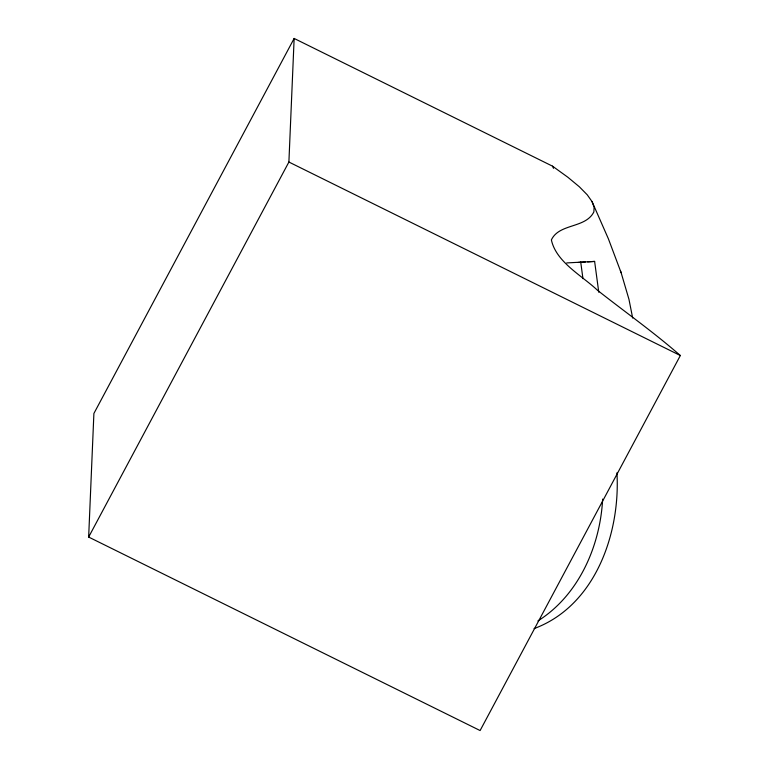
<?xml version="1.0" encoding="UTF-8"?>
<svg xmlns="http://www.w3.org/2000/svg" width="769" height="769" viewBox="0 0 769 769"><rect width="100%" height="100%" fill="white"/><g stroke="black" fill="none" stroke-linecap="round" stroke-linejoin="round"><path stroke-width="1.15" d="M592.043 201.593L594.12 207.245L593.86 211.927C585.545 228.576 559.169 223.193 551.383 239.918C556.179 262.239 581.979 275.542 597.484 290.278C625.091 312.041 653.871 332.352 680.344 355.528L480.106 730.55L88.656 537.06L93.895 413.472L294.143 38.45L552.488 166.152L567.868 177.255L579.326 186.761L587.247 194.817L592.043 201.593L608.385 238.794L621.121 272.687L628.965 299.343L632.676 318.058M88.656 537.06L288.894 162.038L294.143 38.45M602.646 499.081C600.195 546.105 578.721 595.302 537.906 620.929M534.071 628.609C595.225 605.934 620.477 533.426 616.94 472.8M566.705 262.931L594.62 261.422L598.772 292.258M578.269 262.46L585.276 262.018M587.612 261.864L594.62 261.422M288.894 162.038L680.344 355.528M552.488 166.152L553.507 168.296M620.41 270.688L621.121 272.687M580.72 262.037L582.95 278.647"/></g></svg>
